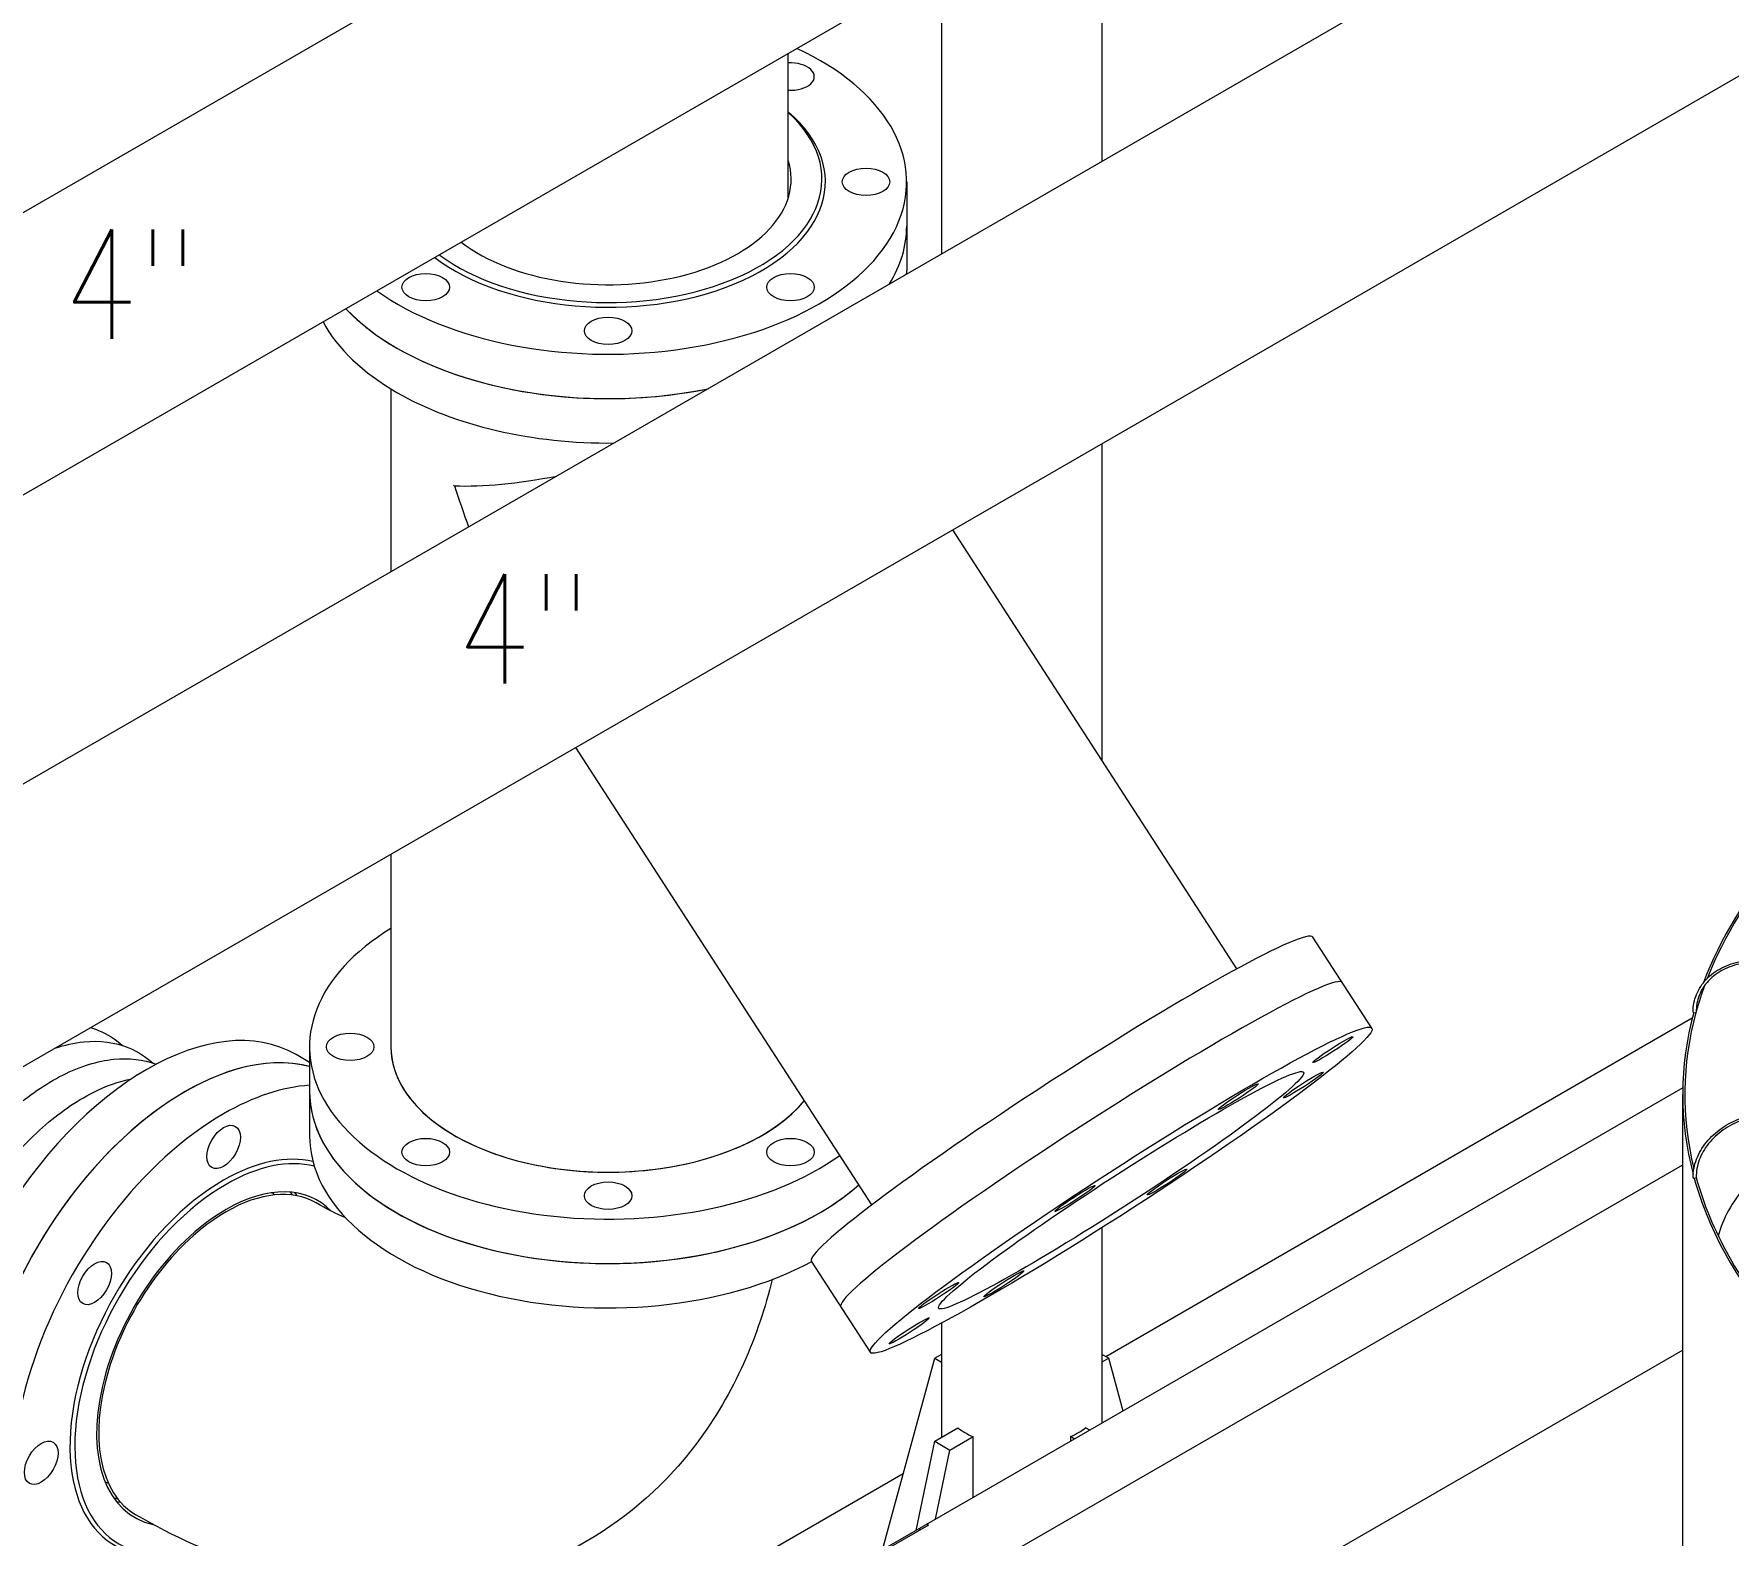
# Model space of a CAD drawing. Header units: millimetres. Extents: x -312439 to 477422, y -331570 to 212570.
# Drawn here: x 351743 to 353682, y 101357 to 103076 of the extents above; entities that cross this region are included whole.
import ezdxf

# ---------------------------------------------------------------- set-up
doc = ezdxf.new("R2010")
doc.units = ezdxf.units.MM
doc.layers.add('ARCONDTEXTO', color=4, linetype='Continuous')
doc.styles.add('ROMANS', font='romans.shx', dxfattribs={"height": 187.5})

msp = doc.modelspace()

# ---------------------------------------------------------------- linework, layer by layer
at = {"color": 5, "linetype": 'Continuous', "lineweight": 0, "extrusion": (-1.11022e-16, 0.816497, 0.57735)}
for p, q in [((354753.706, 104616.057), (348755.1, 101152.76)), ((354698.822, 104261.08), (350043.404, 101573.274)), ((355252.155, 104249.837), (348634.63, 100429.207)), ((355265.202, 103934.08), (350609.882, 101246.33)), ((352606.719, 102888.005), (352606.719, 103053.204))]:
    msp.add_line(p, q, dxfattribs=at)
at = {"color": 7, "linetype": 'Continuous', "lineweight": 0, "extrusion": (-1.11022e-16, 0.816497, 0.57735)}
for p, q in [((352965.803, 103260.521), (352965.803, 102929.81)), ((352782.091, 103154.455), (352782.091, 102823.744)), ((352965.803, 102606.521), (352965.803, 102243.666)), ((352965.803, 101709.169), (352965.803, 101485.336)), ((352782.091, 101599.85), (352782.091, 101469.118)), ((352714.715, 101340.371), (352774.354, 101559.651)), ((352782.091, 101564.118), (352774.354, 101559.651)), ((352774.354, 101559.651), (352782.091, 101555.184)), ((352973.54, 101559.651), (352965.803, 101564.118)), ((352973.54, 101559.651), (352965.803, 101555.184)), ((352989.958, 101499.283), (352973.54, 101559.651)), ((352753.234, 101362.61), (352774.354, 101464.651)), ((352774.354, 101464.651), (352800.915, 101479.985)), ((352774.354, 101464.651), (352791.674, 101454.651)), ((352791.674, 101454.651), (352818.235, 101469.985)), ((352818.235, 101400.138), (352818.235, 101469.985)), ((352775.256, 101375.324), (352791.674, 101454.651))]:
    msp.add_line(p, q, dxfattribs=at)
at = {"color": 4, "linetype": 'Continuous', "lineweight": 0, "extrusion": (-1.11022e-16, 0.816497, 0.57735)}
for p, q in [((352742.298, 102906.207), (352742.298, 102804.607)), ((352151.971, 102669.271), (352151.971, 102467.546)), ((353119.965, 102005.291), (352794.936, 102507.871)), ((352702.428, 101735.261), (352363.759, 102258.931)), ((352151.971, 102136.656), (352151.971, 101916.207)), ((353274.586, 101937.609), (353207.184, 102041.832)), ((352058.891, 101916.207), (352058.891, 101814.607)), ((352058.891, 101898.356), (352043.431, 101907.282)), ((352700.73, 101566.484), (352633.327, 101670.706))]:
    msp.add_line(p, q, dxfattribs=at)
at = {"color": 3, "linetype": 'Continuous', "lineweight": 0, "extrusion": (-1.11022e-16, 0.816497, 0.57735)}
for p, q in [((353641.32, 101948.869), (352970.357, 101561.488)), ((353630.445, 101869.068), (352687.623, 101324.729)), ((353630.364, 101298.688), (353630.364, 101861.576)), ((352864.343, 101338.758), (353630.364, 101781.021)), ((353630.364, 101569.021), (353155.118, 101294.638)), ((352934.436, 101467.227), (352929.658, 101469.985)), ((352929.658, 101469.985), (352929.658, 101464.468)), ((352951.757, 101477.227), (352946.979, 101479.985)), ((352738.436, 101427.589), (352554.043, 101321.13)), ((352767.126, 101368.63), (352691.124, 101324.751)), ((352765.394, 101369.63), (352767.126, 101368.63)), ((352758.112, 101363.426), (352756.38, 101364.426))]:
    msp.add_line(p, q, dxfattribs=at)
at = {"color": 4, "linetype": 'Continuous', "lineweight": 0}
for centre, major_axis, ratio, start_param, end_param in [((352400.595, 102906.207), (341.704, 0), 0.57735027, 3.82649624, 7.16907804), ((352609.307, 103026.707), (27.189, 0), 0.57735027, 4.61707653, 7.94929409), ((352400.595, 102906.207), (248.623, 0), 0.57735027, 3.78866432, 6.87654992), ((352400.595, 102909.407), (-244.704, 0), 0.57735027, 0.66099941, 3.71077423), ((352400.595, 102855.407), (-341.704, 0), 0.57735027, 2.80043127, 3.14159265), ((352400.595, 102804.607), (-341.704, 0), 0.57735027, 0.3023472, 0.78539816), ((352400.595, 102855.407), (-341.704, 0), 0.57735027, 0.4990986, 1.91195771), ((352400.595, 102855.407), (-341.704, 0), 0.57735027, 0.4990986, 0.78539816), ((352400.595, 102855.407), (-341.704, 0), 0.57735027, 0.78539816, 1.91195771), ((352400.595, 102804.607), (-341.704, 0), 0.57735027, 0.78539816, 1.59044064), ((352400.595, 102659.799), (247.745, 73.131), 0.28544308, 3.84293079, 4.38950757), ((352400.171, 102660.454), (-208.769, -135.015), 0.07116237, 5.66443992, 5.67265513), ((352400.595, 102659.799), (-160.422, 543.461), 0.349506, 1.65485636, 1.74318692), ((352400.595, 102286.576), (-167.604, 361.687), 0.50772236, 0.83101197, 0.85416954), ((352400.595, 101916.207), (341.704, 0), 0.57735027, 2.38561113, 5.60107621), ((352920.255, 101856.269), (286.928, 185.563), 0.07116237, 0, 3.14159265), ((352953.957, 101804.158), (286.928, 185.563), 0.07116237, 0, 3.14159265), ((351872.579, 101611.357), (170.852, 295.924), 0.57735027, 0, 3.14159265), ((351916.573, 101585.957), (-170.852, -295.924), 0.57735027, 3.2971548, 6.28318531), ((352400.595, 101916.207), (248.623, 0), 0.57735027, 3.14159265, 5.84008023), ((352400.595, 101916.207), (-248.623, 0), 0.57735027, 0, 0.78539816), ((351916.573, 101585.957), (170.852, 295.924), 0.57735027, 0.15556215, 0.78539816), ((351960.567, 101560.557), (170.852, 295.924), 0.57735027, 0.36630377, 0.78539816), ((351916.573, 101585.957), (170.852, 295.924), 0.57735027, 0.78539816, 3.14159265), ((352400.595, 101865.407), (-341.704, 0), 0.57735027, 0, 2.35619449), ((352400.595, 101865.407), (341.704, 0), 0.57735027, 3.14159265, 5.70919437), ((352400.595, 101916.207), (-248.623, 0), 0.57735027, 0.78539816, 2.69848758), ((351960.567, 101560.557), (170.852, 295.924), 0.57735027, 0.78539816, 4.13079965), ((352400.595, 101814.607), (341.704, 0), 0.57735027, 3.14159265, 5.46269578), ((351960.567, 101560.557), (124.312, 215.314), 0.57735027, 0.1645607, 0.78539816), ((351963.338, 101558.957), (122.352, 211.92), 0.57735027, 0.16206146, 0.78539816), ((351960.567, 101560.557), (124.312, 215.314), 0.57735027, 0.78539816, 3.76537085), ((351963.338, 101558.957), (122.352, 211.92), 0.57735027, 0.78539816, 3.74211672)]:
    msp.add_ellipse(centre, major_axis=major_axis, ratio=ratio, start_param=start_param, end_param=end_param, dxfattribs=at)
at = {"color": 5, "linetype": 'Continuous', "lineweight": 0}
for centre, major_axis, start_param, end_param in [((352400.595, 102909.407), (-209.431, 0), 0.63990992, 3.31953197), ((351963.338, 101558.957), (104.716, 181.373), 6.12034163, 7.06858347), ((351963.338, 101558.957), (-103.062, -178.509), 3.14159265, 3.92699082), ((351916.573, 101585.957), (-95.53, -165.463), 3.06416039, 3.10267685), ((351916.573, 101585.957), (-102.879, -178.191), 2.9163402, 2.95282369), ((351916.573, 101585.957), (-104.716, -181.373), 2.88025492, 2.91639721), ((351916.573, 101585.957), (104.716, 181.373), 6.02184757, 6.05798986), ((351963.338, 101558.957), (104.716, 181.373), 0.78539816, 3.32802443), ((351963.338, 101558.957), (-103.062, -178.509), 3.92699082, 6.28318531), ((351916.573, 101585.957), (-95.53, -165.463), 0.0389158, 0.07743227), ((351916.573, 101585.957), (-102.879, -178.191), 0.18876896, 0.22525245), ((351916.573, 101585.957), (-104.716, -181.373), 0.22519545, 0.26133774), ((351916.573, 101585.957), (104.716, 181.373), 3.3667881, 3.40293039)]:
    msp.add_ellipse(centre, major_axis=major_axis, ratio=0.57735027, start_param=start_param, end_param=end_param, dxfattribs=at)
at = {"color": 4, "linetype": 'Continuous', "lineweight": 0}
for centre, major_axis, ratio in [((352695.758, 102906.207), (27.189, 0), 0.57735027), ((352191.883, 102785.707), (27.189, 0), 0.57735027), ((352609.307, 102785.707), (27.189, 0), 0.57735027), ((352400.595, 102735.795), (27.189, 0), 0.57735027), ((352987.658, 101752.046), (286.928, 185.563), 0.07116237), ((352105.431, 101916.207), (27.189, 0), 0.57735027), ((353230.104, 101913.027), (22.831, 14.765), 0.07116237), ((352987.658, 101752.046), (-208.769, -135.015), 0.07116237), ((353121.816, 101859.207), (22.831, 14.765), 0.07116237), ((353196.37, 101872.546), (22.831, 14.765), 0.07116237), ((351960.567, 101801.557), (13.595, 23.547), 0.57735027), ((352191.883, 101795.707), (27.189, 0), 0.57735027), ((352609.307, 101795.707), (27.189, 0), 0.57735027), ((353040.376, 101761.479), (22.831, 14.765), 0.07116237), ((352400.595, 101745.795), (27.189, 0), 0.57735027), ((352934.94, 101742.614), (22.831, 14.765), 0.07116237), ((351812.985, 101645.764), (13.595, 23.547), 0.57735027), ((352853.501, 101644.886), (22.831, 14.765), 0.07116237), ((352778.946, 101631.546), (22.831, 14.765), 0.07116237), ((352745.213, 101591.066), (22.831, 14.765), 0.07116237), ((351751.855, 101440.057), (13.595, 23.547), 0.57735027)]:
    msp.add_ellipse(centre, major_axis=major_axis, ratio=ratio, dxfattribs=at)
at = {"color": 3, "linetype": 'Continuous', "lineweight": 0}
for centre, major_axis, ratio, start_param, end_param in [((352400.595, 102804.607), (-341.704, 0), 0.57735027, 3.12194834, 3.14159265), ((354679.133, 101861.576), (-1048.768, 0), 0.57735027, 5.81359811, 6.07011802), ((354679.133, 101861.576), (-1046.319, 0), 0.57735027, 5.81336511, 6.06128621), ((354679.133, 101861.576), (-1046.319, 0), 0.57735027, 6.07532621, 6.12502314), ((354679.133, 101861.576), (-1048.768, 0), 0.57735027, 6.12772105, 6.43448057), ((354679.133, 101861.576), (-1046.319, 0), 0.57735027, 6.1272654, 6.42392093), ((353643.448, 101955.993), (1.225, 0), 0.57735027, 3.14159265, 5.07887352), ((353644.658, 101955.883), (1.225, 0.023), 0.57529521, 4.54449158, 6.11528791), ((353644.658, 101955.883), (1.225, 0.023), 0.57529521, 6.11528791, 6.28318531), ((352400.595, 101865.407), (-341.704, 0), 0.57735027, 2.35619449, 2.56760171), ((353643.448, 101766.66), (1.225, 0), 0.57735027, 3.14159265, 5.39303278), ((354679.133, 101861.576), (-1048.768, 0), 0.57735027, 0.1585854, 0.46892864), ((353644.658, 101766.77), (1.225, 0.023), 0.57926583, 4.8585762, 6.28318531), ((354679.133, 101861.576), (-1046.319, 0), 0.57735027, 0.15790655, 0.46457773), ((354679.037, 101695.532), (-1010.701, -20.593), 0.30331876, 6.01219977, 6.20271663), ((352873.947, 101512.151), (-91.856, 0), 0.57735027, 2.2224629, 2.48992608)]:
    msp.add_ellipse(centre, major_axis=major_axis, ratio=ratio, start_param=start_param, end_param=end_param, dxfattribs=at)
at = {"color": 7, "linetype": 'Continuous', "lineweight": 0}
msp.add_ellipse((352873.947, 101512.151), major_axis=(91.856, 0), ratio=0.57735027, start_param=3.79325923, end_param=4.06072241, dxfattribs=at)
at = {"color": 3, "linetype": 'Continuous', "lineweight": 0}
for points, knots in [([(353642.223, 101955.993), (353642.223, 101962.938), (353643.555, 101969.767), (353648.75, 101982.51), (353652.612, 101988.42), (353662.469, 101998.735), (353668.462, 102003.138), (353681.98, 102010.021), (353689.503, 102012.5), (353705.348, 102015.307), (353713.668, 102015.635), (353721.986, 102014.874)], [4.71238898, 4.71238898, 4.71238898, 4.71238898, 5.02654825, 5.02654825, 5.34070751, 5.34070751, 5.65486678, 5.65486678, 5.96902604, 5.96902604, 6.28318531, 6.28318531, 6.28318531, 6.28318531]), ([(353721.763, 102012.435), (353713.701, 102013.172), (353705.645, 102012.842), (353690.353, 102010.089), (353683.119, 102007.667), (353670.195, 102000.985), (353664.508, 101996.727), (353655.234, 101986.813), (353651.647, 101981.159), (353646.909, 101969.008), (353645.758, 101962.512), (353645.882, 101955.906)], [0, 0, 0, 0, 0.31726804, 0.31726804, 0.63453608, 0.63453608, 0.95180412, 0.95180412, 1.26907216, 1.26907216, 1.5863402, 1.5863402, 1.5863402, 1.5863402]), ([(353642.223, 101766.66), (353642.223, 101773.604), (353643.554, 101780.66), (353648.729, 101794.299), (353652.572, 101800.881), (353662.381, 101812.939), (353668.345, 101818.413), (353681.814, 101827.734), (353689.316, 101831.579), (353705.133, 101837.274), (353713.445, 101839.123), (353721.763, 101839.883)], [4.71238898, 4.71238898, 4.71238898, 4.71238898, 5.02654825, 5.02654825, 5.34070751, 5.34070751, 5.65486678, 5.65486678, 5.96902604, 5.96902604, 6.28318531, 6.28318531, 6.28318531, 6.28318531]), ([(353721.986, 101837.444), (353713.924, 101836.707), (353705.861, 101834.903), (353690.539, 101829.343), (353683.283, 101825.588), (353670.31, 101816.507), (353664.595, 101811.184), (353655.272, 101799.513), (353651.667, 101793.168), (353646.91, 101780.098), (353645.758, 101773.375), (353645.882, 101766.793)], [0, 0, 0, 0, 0.31726804, 0.31726804, 0.63453608, 0.63453608, 0.95180412, 0.95180412, 1.26907216, 1.26907216, 1.5863402, 1.5863402, 1.5863402, 1.5863402])]:
    msp.add_open_spline(points, degree=3, knots=knots, dxfattribs=at)
at = {"color": 4, "linetype": 'Continuous', "lineweight": 0}
for points, knots in [([(351808.299, 101938.236), (351811.44, 101937.301), (351814.518, 101936.212), (351827.526, 101930.837), (351836.712, 101924.999), (351844.765, 101917.673)], [2.219247989, 2.219247989, 2.219247989, 2.219247989, 2.279811639, 2.279811639, 2.481365294, 2.481365294, 2.481365294, 2.481365294]), ([(351767.252, 101914.538), (351778.481, 101918.322), (351789.619, 101920.806), (351818.833, 101923.698), (351836.469, 101921.455), (351862.167, 101910.837), (351871.353, 101904.999), (351879.406, 101897.673)], [1.775985399, 1.775985399, 1.775985399, 1.775985399, 1.963545016, 1.963545016, 2.279811639, 2.279811639, 2.481365294, 2.481365294, 2.481365294, 2.481365294]), ([(351588.175, 101571.474), (351588.175, 101594.185), (351591.419, 101618.485), (351603.868, 101667.894), (351613.06, 101692.991), (351636.393, 101741.502), (351650.513, 101764.912), (351682.316, 101807.811), (351699.993, 101827.291), (351737.294, 101860.408), (351756.919, 101874.023), (351796.33, 101893.816), (351816.128, 101900.001), (351852.149, 101903.567), (351868.552, 101901.768), (351883.372, 101896.311)], [0, 0, 0, 0, 0.32816351, 0.32816351, 0.65548399, 0.65548399, 0.98174571, 0.98174571, 1.30813582, 1.30813582, 1.63575105, 1.63575105, 1.96354502, 1.96354502, 2.25695781, 2.25695781, 2.25695781, 2.25695781]), ([(351622.816, 101551.474), (351622.816, 101574.185), (351626.06, 101598.485), (351638.509, 101647.894), (351647.701, 101672.991), (351671.034, 101721.502), (351685.154, 101744.912), (351716.957, 101787.811), (351734.634, 101807.291), (351771.935, 101840.408), (351791.56, 101854.023), (351826.007, 101871.323), (351840.799, 101876.652), (351855.278, 101879.653)], [0, 0, 0, 0, 0.32816351, 0.32816351, 0.65548399, 0.65548399, 0.98174571, 0.98174571, 1.30813582, 1.30813582, 1.63575105, 1.63575105, 1.88099498, 1.88099498, 1.88099498, 1.88099498])]:
    msp.add_open_spline(points, degree=3, knots=knots, dxfattribs=at)
at = {"color": 3, "linetype": 'Continuous', "lineweight": 0}
msp.add_open_spline([(351809.026, 101938.656), (351809.394, 101938.332), (351809.76, 101938.004), (351810.124, 101937.673)], degree=3, dxfattribs=at)
at = {"color": 5, "linetype": 'Continuous', "lineweight": 0}
msp.add_open_spline([(352100.504, 101720.255), (352089.98, 101724.761), (352078.509, 101730.476), (352066.401, 101737.467)], degree=3, dxfattribs=at)
msp.add_open_spline([(352588.311, 101649.76), (352584.42, 101633.707), (352579.863, 101617.803), (352552.502, 101536.365), (352517.302, 101473.418), (352428.204, 101381.173), (352380.346, 101348.143), (352278.056, 101305.435), (352224.467, 101294.854), (352110.878, 101291.747), (352051.213, 101301.909), (351947.938, 101335.177), (351903.191, 101355.671), (351860.276, 101380.448)], degree=3, knots=[0.2407371, 0.2407371, 0.2407371, 0.2407371, 0.31415927, 0.31415927, 0.62139477, 0.62139477, 0.85961709, 0.85961709, 1.08837512, 1.08837512, 1.35326625, 1.35326625, 1.57079633, 1.57079633, 1.57079633, 1.57079633], dxfattribs=at)

# ---------------------------------------------------------------- texts
at = {"layer": 'ARCONDTEXTO', "linetype": 'Continuous', "lineweight": -3, "style": 'ROMANS', "width": 0.8}
for p in [(351776.879, 102726.71), (352226.756, 102332.155)]:
    msp.add_text('4"', height=125, dxfattribs=at).set_placement(p)

doc.saveas('drawing.dxf')
